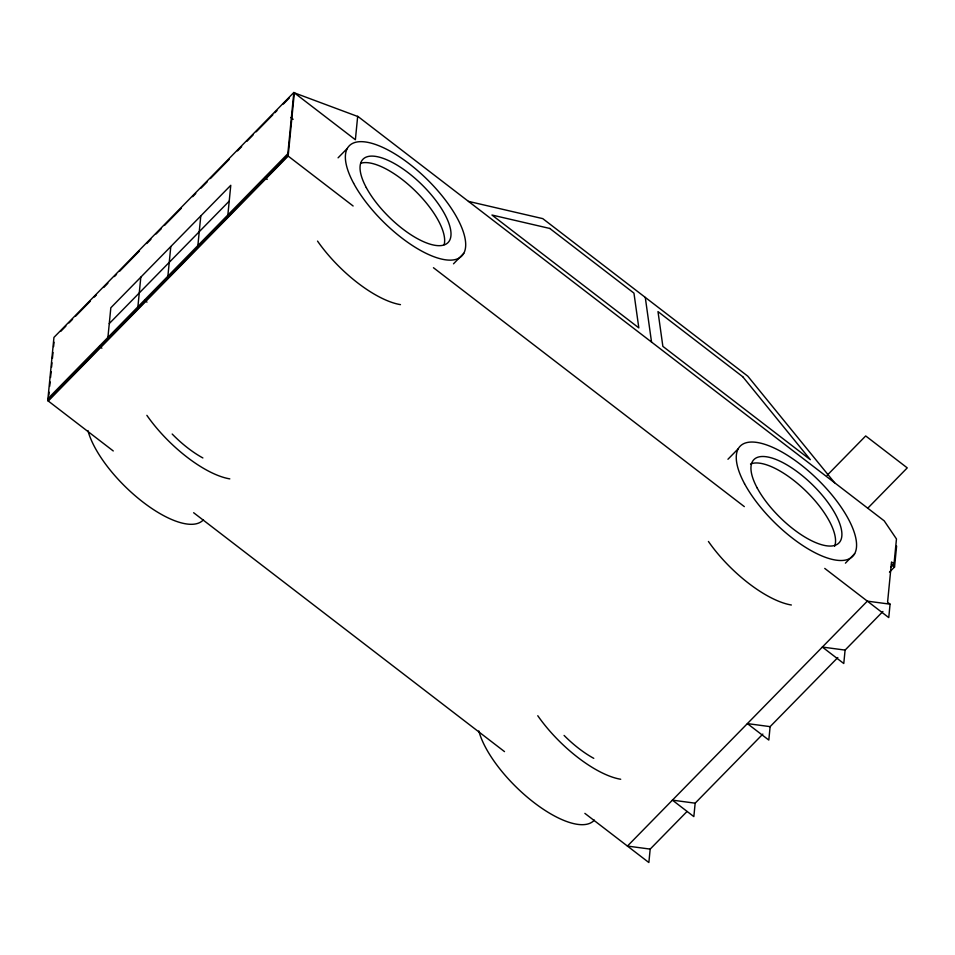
<?xml version="1.0" encoding="UTF-8"?>
<svg xmlns="http://www.w3.org/2000/svg" width="955" height="955" viewBox="0 0 955 955"><rect width="100%" height="100%" fill="white"/><g stroke="black" fill="none" stroke-linecap="round" stroke-linejoin="round"><path stroke-width="1.43" d="M293.842 92.468L53.946 337.401L47.75 400.623L287.646 155.689L293.842 92.468L355.379 139.752L357.683 116.259M113.263 450.963L48.251 401.005L48.538 398.068M48.824 395.131L49.111 392.183M49.696 386.309L50.126 381.893M50.555 377.488L51.128 371.602M51.57 367.186L52 362.781M52.43 358.364L53.003 352.49M53.587 346.605L54.017 342.2M107.915 337.413L110.828 307.773L230.776 185.306L227.863 214.947M137.902 306.794L140.815 277.165M167.889 276.174L170.802 246.545M197.876 245.566L200.789 215.925M686.979 811.535L650.176 849.102L648.863 862.532L584.878 813.374M695.156 803.179L693.843 816.609L672.416 800.147L695.156 803.179L762.842 734.085M770.124 726.636L768.811 740.065L747.383 723.604L770.124 726.636L837.81 657.541M845.091 650.092L843.778 663.522L822.351 647.06L845.091 650.092L882.921 611.475M890.92 567.043L894.023 563.88L891.516 561.958L887.577 602.247L890.072 604.169L888.759 617.599L824.75 568.416M894.023 563.88L896.47 538.966L884.211 520.857L358.185 116.653L294.343 92.85L288.147 156.071L48.251 401.005M889.475 572.105L894.549 566.995L896.602 546.057M60.69 331.409L65.883 326.109M69.011 322.921L72.556 319.292M75.672 316.117L90.212 301.267M94.366 297.029L96.443 294.904M103.725 287.479L107.879 283.241M114.421 276.556L116.51 274.419M119.638 271.22L139.454 250.986M146.76 243.537L150.926 239.275M156.143 233.951L161.359 228.627M164.487 225.428L181.175 208.393M192.647 196.682L195.775 193.483M200.992 188.159L207.259 181.772M210.387 178.573L229.152 159.401M237.485 150.902L241.651 146.652M246.844 141.352L253.075 134.989M256.191 131.802L272.82 114.827M274.897 112.714L276.974 110.589M283.349 104.071L289.353 97.947M109.276 323.578L229.224 201.111M47.941 398.653L287.837 153.707M338.082 157.826L347.298 148.419M453.506 263.819L463.736 253.362M727.949 459.26L738.191 448.802M827.114 475.327L865.696 435.946L907.25 467.878L867.629 508.335M845.426 563.152L854.641 553.733M890.072 604.169L867.331 601.137L627.435 846.07L650.176 849.102M468.451 201.374L542.774 218.635L747.801 376.186L834.634 482.776M891.504 564.668L894.549 566.995M290.786 117.489L293.137 119.291M287.646 155.689L353.123 205.994M433.451 267.722L744.327 506.616M264.893 177.535L267.233 179.337M144.623 300.324L146.975 302.126M99.523 346.367L101.875 348.181M193.638 512.728L504.503 751.609M645.282 297.411L651.537 342.081M400.467 304.633A78.764 30.476 44.4 0 1 317.538 241.102M360.847 163.221A59.544 23.039 44.4 0 1 415.186 190.821A59.544 23.039 44.4 0 1 444.147 244.647M791.361 605.004A78.764 30.476 44.4 0 1 708.431 541.473M750.523 464.046A59.544 23.039 44.4 0 1 806.092 491.204A59.544 23.039 44.4 0 1 834.622 546.284M203.463 519.723A78.764 30.476 44.4 0 1 142.82 501.984A78.764 30.476 44.4 0 1 87.932 430.55M229.809 478.873A78.764 30.476 44.4 0 1 146.867 415.341M202.878 457.958A59.544 23.039 44.4 0 1 172.187 434.036M594.356 820.106A78.764 30.476 44.4 0 1 533.714 802.355A78.764 30.476 44.4 0 1 478.825 730.921M620.702 779.256A78.764 30.476 44.4 0 1 537.772 715.725M593.771 758.342A59.544 23.039 44.4 0 1 564.083 735.434M549.805 228.46L491.956 215.03L638.823 327.887L633.953 293.125L549.805 228.46M742.751 376.724L657.995 311.605L662.865 346.367L810.341 459.689L742.751 376.724M353.613 183.253A78.764 30.476 44.4 0 0 457.827 258.698A78.764 30.476 44.4 0 0 405.123 160.715A78.764 30.476 44.4 0 0 353.613 183.253M366.278 187.562A59.544 23.039 44.4 0 0 445.066 244.587A59.544 23.039 44.4 0 0 405.218 170.515A59.544 23.039 44.4 0 0 366.278 187.562M744.506 483.636A78.764 30.476 44.4 0 0 848.72 559.069A78.764 30.476 44.4 0 0 796.016 461.098A78.764 30.476 44.4 0 0 744.506 483.636M757.172 487.933A59.544 23.039 44.4 0 0 835.959 544.971A59.544 23.039 44.4 0 0 796.112 470.899A59.544 23.039 44.4 0 0 757.172 487.933"/></g></svg>
